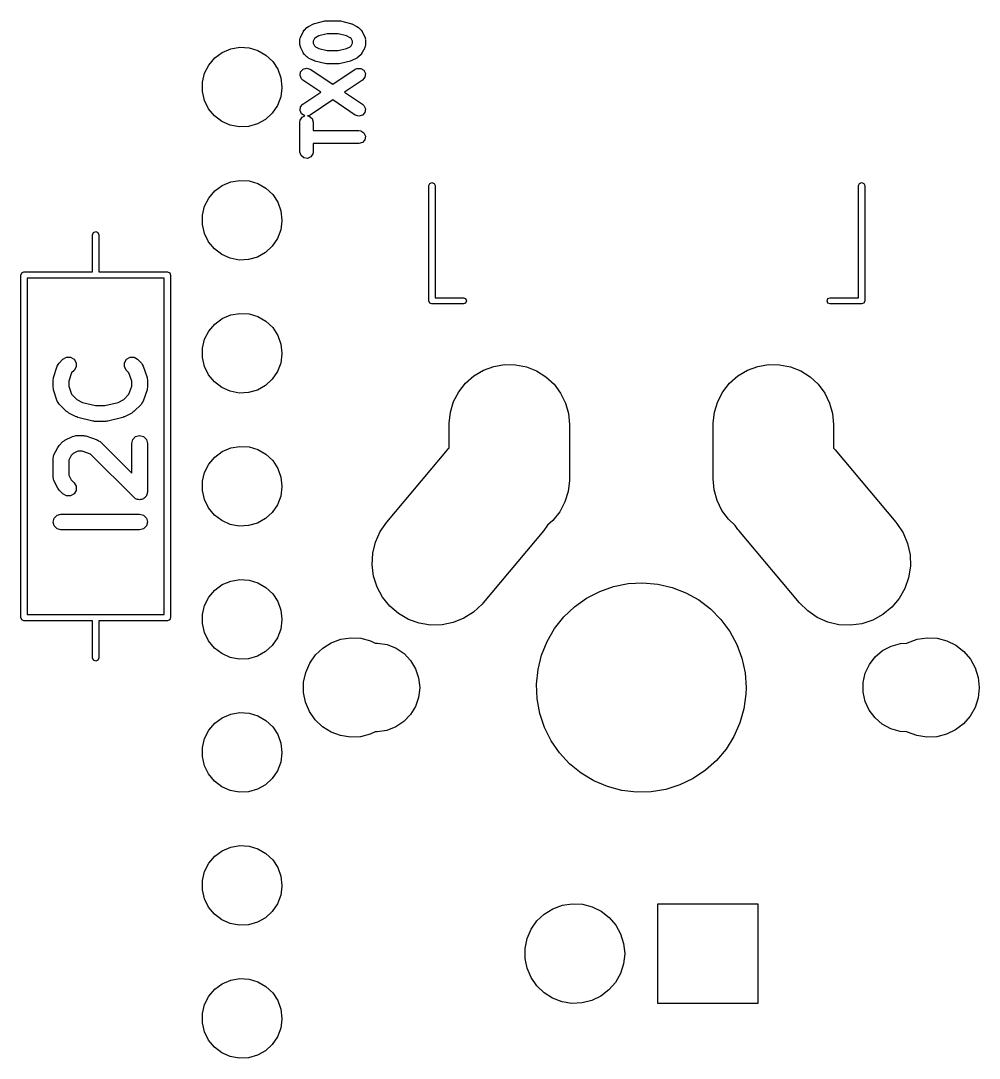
# Model space of a CAD drawing. Extents: x 0 to 132, y -20 to 105.
# Drawn here: x 54.05 to 72.35, y 85.27 to 105.07 of the extents above; entities that cross this region are included whole.
import ezdxf

# ---------------------------------------------------------------- set-up
doc = ezdxf.new("R2010")
doc.units = 0
doc.layers.add('BLACK', color=7, linetype='CONTINUOUS')

msp = doc.modelspace()

# ---------------------------------------------------------------- linework, layer by layer
at = {"layer": 'BLACK', "linetype": 'CONTINUOUS'}
for p, q in [((59.5457, 104.965), (59.641, 105.013)), ((59.641, 105.013), (59.6626, 105.02)), ((59.6626, 105.02), (59.6665, 105.022)), ((59.6665, 105.022), (59.857, 105.07)), ((59.857, 105.07), (59.8839, 105.072)), ((59.8839, 105.072), (59.8873, 105.073)), ((59.8873, 105.073), (60.1254, 105.073)), ((60.1254, 105.073), (60.1522, 105.069)), ((60.1522, 105.069), (60.1557, 105.07)), ((60.1557, 105.07), (60.3462, 105.022)), ((60.3462, 105.022), (60.3674, 105.013)), ((60.3674, 105.013), (60.3718, 105.013)), ((60.3718, 105.013), (60.467, 104.965)), ((59.3946, 104.766), (59.4422, 104.861)), ((59.4422, 104.861), (59.4627, 104.891)), ((59.4627, 104.891), (59.4646, 104.892)), ((59.4646, 104.892), (59.4656, 104.894)), ((59.4656, 104.894), (59.5132, 104.942)), ((59.5132, 104.942), (59.542, 104.963)), ((59.542, 104.963), (59.5441, 104.963)), ((59.5441, 104.963), (59.5457, 104.965)), ((59.7405, 104.783), (59.6757, 104.75)), ((59.9027, 104.823), (59.7405, 104.783)), ((60.11, 104.823), (59.9027, 104.823)), ((60.2723, 104.783), (60.11, 104.823)), ((60.3371, 104.75), (60.2723, 104.783)), ((60.467, 104.965), (60.4965, 104.944)), ((60.4965, 104.944), (60.4976, 104.943)), ((60.4976, 104.943), (60.4995, 104.942)), ((60.4995, 104.942), (60.5471, 104.894)), ((60.5471, 104.894), (60.5686, 104.865)), ((60.5686, 104.865), (60.5691, 104.863)), ((60.5691, 104.863), (60.5706, 104.861)), ((60.5706, 104.861), (60.6182, 104.766)), ((59.3814, 104.71), (59.3865, 104.746)), ((59.3814, 104.615), (59.3814, 104.71)), ((59.3845, 104.604), (59.3814, 104.615)), ((59.3833, 104.593), (59.3845, 104.604)), ((59.3946, 104.559), (59.3833, 104.593)), ((59.3865, 104.746), (59.3926, 104.755)), ((59.3926, 104.755), (59.3946, 104.766)), ((59.6567, 104.731), (59.6314, 104.681)), ((59.6314, 104.681), (59.6314, 104.645)), ((59.6314, 104.645), (59.6567, 104.594)), ((59.6757, 104.75), (59.6567, 104.731)), ((59.6567, 104.594), (59.6757, 104.575)), ((60.356, 104.731), (60.3371, 104.75)), ((60.3371, 104.575), (60.356, 104.594)), ((60.3814, 104.681), (60.356, 104.731)), ((60.356, 104.594), (60.3814, 104.645)), ((60.3814, 104.645), (60.3814, 104.681)), ((60.6182, 104.766), (60.6295, 104.732)), ((60.6314, 104.615), (60.6262, 104.58)), ((60.6295, 104.732), (60.6282, 104.721)), ((60.6282, 104.721), (60.6314, 104.71)), ((60.6314, 104.71), (60.6314, 104.615)), ((57.7563, 104.363), (57.8985, 104.467)), ((57.8985, 104.467), (58.0609, 104.536)), ((58.0609, 104.536), (58.2348, 104.566)), ((58.2348, 104.566), (58.4109, 104.555)), ((58.4109, 104.555), (58.5798, 104.504)), ((58.5798, 104.504), (58.7325, 104.416)), ((58.7325, 104.416), (58.8606, 104.294)), ((59.4422, 104.464), (59.3946, 104.559)), ((59.4437, 104.462), (59.4422, 104.464)), ((59.4441, 104.46), (59.4437, 104.462)), ((59.4656, 104.431), (59.4441, 104.46)), ((59.5132, 104.384), (59.4656, 104.431)), ((59.6757, 104.575), (59.7405, 104.542)), ((59.7405, 104.542), (59.9027, 104.502)), ((59.9027, 104.502), (60.11, 104.502)), ((60.11, 104.502), (60.2723, 104.542)), ((60.2723, 104.542), (60.3371, 104.575)), ((60.5471, 104.431), (60.4995, 104.384)), ((60.5482, 104.433), (60.5471, 104.431)), ((60.5501, 104.434), (60.5482, 104.433)), ((60.5706, 104.464), (60.5501, 104.434)), ((60.6182, 104.559), (60.5706, 104.464)), ((60.6202, 104.57), (60.6182, 104.559)), ((60.6262, 104.58), (60.6202, 104.57)), ((57.5618, 104.071), (57.6421, 104.228)), ((57.6421, 104.228), (57.7563, 104.363)), ((58.8606, 104.294), (58.9573, 104.147)), ((59.5152, 104.383), (59.5132, 104.384)), ((59.5163, 104.381), (59.5152, 104.383)), ((59.5457, 104.36), (59.5163, 104.381)), ((59.641, 104.313), (59.5457, 104.36)), ((59.6454, 104.312), (59.641, 104.313)), ((59.6665, 104.303), (59.6454, 104.312)), ((59.857, 104.256), (59.6665, 104.303)), ((59.8606, 104.256), (59.857, 104.256)), ((59.8873, 104.252), (59.8606, 104.256)), ((60.1254, 104.252), (59.8873, 104.252)), ((60.1289, 104.253), (60.1254, 104.252)), ((60.1557, 104.256), (60.1289, 104.253)), ((60.3462, 104.303), (60.1557, 104.256)), ((60.3501, 104.306), (60.3462, 104.303)), ((60.3718, 104.313), (60.3501, 104.306)), ((60.467, 104.36), (60.3718, 104.313)), ((60.4686, 104.362), (60.467, 104.36)), ((60.4708, 104.362), (60.4686, 104.362)), ((60.4995, 104.384), (60.4708, 104.362)), ((57.5198, 103.9), (57.5618, 104.071)), ((58.9573, 104.147), (59.0176, 103.981)), ((59.3823, 104.028), (59.3936, 104.098)), ((59.4104, 103.964), (59.3823, 104.028)), ((59.3936, 104.098), (59.4407, 104.15)), ((59.4407, 104.15), (59.5085, 104.169)), ((59.5085, 104.169), (59.5757, 104.148)), ((59.5757, 104.148), (60.0064, 103.86)), ((60.0064, 103.86), (60.437, 104.148)), ((60.437, 104.148), (60.4694, 104.163)), ((60.4694, 104.163), (60.5398, 104.164)), ((60.5398, 104.164), (60.5996, 104.127)), ((60.6209, 103.994), (60.5757, 103.94)), ((60.5996, 104.127), (60.6298, 104.063)), ((60.6298, 104.063), (60.6209, 103.994)), ((57.5185, 103.723), (57.5198, 103.9)), ((59.0379, 103.794), (59.0147, 103.619)), ((59.0176, 103.981), (59.038, 103.805)), ((59.038, 103.805), (59.0379, 103.794)), ((59.437, 103.94), (59.4104, 103.964)), ((59.781, 103.71), (59.437, 103.94)), ((60.5757, 103.94), (60.2317, 103.71)), ((57.5577, 103.551), (57.5185, 103.723)), ((59.0147, 103.619), (58.9519, 103.454)), ((59.437, 103.481), (59.781, 103.71)), ((60.2317, 103.71), (60.5757, 103.481)), ((57.6355, 103.393), (57.5577, 103.551)), ((58.9519, 103.454), (58.8528, 103.308)), ((59.3829, 103.357), (59.3918, 103.427)), ((59.3918, 103.427), (59.437, 103.481)), ((60.0064, 103.56), (59.5757, 103.273)), ((60.437, 103.273), (60.0064, 103.56)), ((60.5757, 103.481), (60.6024, 103.457)), ((60.6024, 103.457), (60.6304, 103.392)), ((57.7476, 103.256), (57.6355, 103.393)), ((57.8881, 103.15), (57.7476, 103.256)), ((58.8528, 103.308), (58.7228, 103.188)), ((59.4132, 103.294), (59.3829, 103.357)), ((59.3865, 103.174), (59.4247, 103.233)), ((59.473, 103.256), (59.4132, 103.294)), ((59.4247, 103.233), (59.4754, 103.257)), ((59.4754, 103.257), (59.473, 103.256)), ((59.5433, 103.258), (59.5256, 103.257)), ((59.5256, 103.257), (59.5584, 103.252)), ((59.5757, 103.273), (59.5433, 103.258)), ((59.5584, 103.252), (59.6116, 103.206)), ((59.6116, 103.206), (59.6314, 103.139)), ((60.5042, 103.252), (60.437, 103.273)), ((60.5721, 103.271), (60.5042, 103.252)), ((60.6191, 103.323), (60.5721, 103.271)), ((60.6304, 103.392), (60.6191, 103.323)), ((58.0494, 103.078), (57.8881, 103.15)), ((58.2228, 103.045), (58.0494, 103.078)), ((58.3991, 103.054), (58.2228, 103.045)), ((58.5688, 103.102), (58.3991, 103.054)), ((58.7228, 103.188), (58.5688, 103.102)), ((59.3814, 103.139), (59.3865, 103.174)), ((59.3814, 102.567), (59.3814, 103.139)), ((59.6314, 103.139), (59.6314, 102.978)), ((59.6314, 102.978), (60.5064, 102.978)), ((60.5064, 102.978), (60.5419, 102.973)), ((60.5419, 102.973), (60.601, 102.935)), ((60.601, 102.935), (60.6301, 102.871)), ((60.6301, 102.871), (60.62, 102.801)), ((60.5064, 102.728), (59.6314, 102.728)), ((59.6314, 102.728), (59.6314, 102.567)), ((60.5739, 102.748), (60.5064, 102.728)), ((60.62, 102.801), (60.5739, 102.748)), ((59.4012, 102.5), (59.3814, 102.567)), ((59.4543, 102.454), (59.4012, 102.5)), ((59.524, 102.444), (59.4543, 102.454)), ((59.5881, 102.473), (59.524, 102.444)), ((59.6262, 102.532), (59.5881, 102.473)), ((59.6314, 102.567), (59.6262, 102.532)), ((58.0609, 101.996), (58.2348, 102.026)), ((58.2348, 102.026), (58.4109, 102.015)), ((58.4109, 102.015), (58.5798, 101.964)), ((57.6421, 101.688), (57.7563, 101.823)), ((57.7563, 101.823), (57.8985, 101.927)), ((57.8985, 101.927), (58.0609, 101.996)), ((58.5798, 101.964), (58.7325, 101.876)), ((58.7325, 101.876), (58.8606, 101.754)), ((61.841, 101.925), (61.8586, 101.968)), ((61.841, 99.7255), (61.841, 101.925)), ((61.8586, 101.968), (61.901, 101.986)), ((61.901, 101.986), (61.9434, 101.968)), ((61.9434, 101.968), (61.961, 101.925)), ((61.961, 101.925), (61.961, 99.7855)), ((70.041, 101.925), (70.0586, 101.968)), ((70.041, 99.7855), (70.041, 101.925)), ((70.0586, 101.968), (70.101, 101.986)), ((70.101, 101.986), (70.1434, 101.968)), ((70.1434, 101.968), (70.161, 101.925)), ((70.161, 101.925), (70.161, 99.7255)), ((57.5618, 101.531), (57.6421, 101.688)), ((58.8606, 101.754), (58.9573, 101.607)), ((57.5198, 101.36), (57.5618, 101.531)), ((58.9573, 101.607), (59.0176, 101.441)), ((59.0176, 101.441), (59.038, 101.265)), ((57.5185, 101.183), (57.5198, 101.36)), ((59.0379, 101.254), (59.0147, 101.079)), ((59.038, 101.265), (59.0379, 101.254)), ((55.422, 100.987), (55.4396, 101.03)), ((55.4396, 101.03), (55.482, 101.047)), ((55.482, 101.047), (55.5244, 101.03)), ((55.5244, 101.03), (55.542, 100.987)), ((57.5577, 101.011), (57.5185, 101.183)), ((59.0147, 101.079), (58.9519, 100.914)), ((55.422, 100.277), (55.422, 100.987)), ((55.542, 100.987), (55.542, 100.277)), ((57.6355, 100.853), (57.5577, 101.011)), ((57.7476, 100.716), (57.6355, 100.853)), ((58.9519, 100.914), (58.8528, 100.768)), ((57.8881, 100.61), (57.7476, 100.716)), ((58.7228, 100.648), (58.5688, 100.562)), ((58.8528, 100.768), (58.7228, 100.648)), ((58.0494, 100.538), (57.8881, 100.61)), ((58.2228, 100.505), (58.0494, 100.538)), ((58.3991, 100.514), (58.2228, 100.505)), ((58.5688, 100.562), (58.3991, 100.514)), ((54.052, 100.218), (54.0696, 100.26)), ((54.0696, 100.26), (54.112, 100.277)), ((54.112, 100.277), (55.422, 100.277)), ((55.542, 100.277), (56.852, 100.277)), ((56.852, 100.277), (56.8944, 100.26)), ((56.8944, 100.26), (56.912, 100.218)), ((54.052, 93.6775), (54.052, 100.218)), ((56.792, 100.157), (54.172, 100.157)), ((54.172, 100.157), (54.172, 93.7375)), ((56.792, 93.7375), (56.792, 100.157)), ((56.912, 100.218), (56.912, 93.6775)), ((61.8586, 99.6831), (61.841, 99.7255)), ((61.901, 99.6655), (61.8586, 99.6831)), ((62.501, 99.6655), (61.901, 99.6655)), ((61.961, 99.7855), (62.501, 99.7855)), ((62.501, 99.7855), (62.5434, 99.7679)), ((62.5434, 99.6831), (62.501, 99.6655)), ((62.5434, 99.7679), (62.561, 99.7255)), ((62.561, 99.7255), (62.5434, 99.6831)), ((69.441, 99.7255), (69.4586, 99.7679)), ((69.4586, 99.6831), (69.441, 99.7255)), ((69.4586, 99.7679), (69.501, 99.7855)), ((69.501, 99.6655), (69.4586, 99.6831)), ((69.501, 99.7855), (70.041, 99.7855)), ((70.101, 99.6655), (69.501, 99.6655)), ((70.1434, 99.6831), (70.101, 99.6655)), ((70.161, 99.7255), (70.1434, 99.6831)), ((57.8985, 99.3874), (58.0609, 99.4565)), ((58.0609, 99.4565), (58.2348, 99.4864)), ((58.2348, 99.4864), (58.4109, 99.4755)), ((58.4109, 99.4755), (58.5798, 99.4243)), ((57.6421, 99.1483), (57.7563, 99.2828)), ((57.7563, 99.2828), (57.8985, 99.3874)), ((58.5798, 99.4243), (58.7325, 99.3357)), ((58.7325, 99.3357), (58.8606, 99.2143)), ((57.5618, 98.9911), (57.6421, 99.1483)), ((58.8606, 99.2143), (58.9573, 99.0667)), ((58.9573, 99.0667), (59.0176, 98.9008)), ((57.5198, 98.8197), (57.5618, 98.9911)), ((59.0176, 98.9008), (59.038, 98.7255)), ((54.8565, 98.6094), (54.9238, 98.6482)), ((54.9238, 98.6482), (55.0014, 98.6482)), ((55.0014, 98.6482), (55.0687, 98.6094)), ((56.0708, 98.6094), (56.1381, 98.6482)), ((56.1381, 98.6482), (56.2157, 98.6482)), ((56.2157, 98.6482), (56.283, 98.6094)), ((57.5185, 98.6432), (57.5198, 98.8197)), ((57.5577, 98.4711), (57.5185, 98.6432)), ((59.0379, 98.7135), (59.0147, 98.5386)), ((59.038, 98.7255), (59.0379, 98.7135)), ((54.6775, 98.265), (54.7489, 98.4793)), ((54.7489, 98.4793), (54.7679, 98.5081)), ((54.7679, 98.5081), (54.7851, 98.5379)), ((54.7851, 98.5379), (54.8565, 98.6094)), ((55.0687, 98.6094), (55.1075, 98.5421)), ((55.1075, 98.4645), (55.0687, 98.3972)), ((55.1075, 98.5421), (55.1075, 98.4645)), ((56.032, 98.5421), (56.0708, 98.6094)), ((56.032, 98.4645), (56.032, 98.5421)), ((56.0708, 98.3972), (56.032, 98.4645)), ((56.283, 98.6094), (56.3544, 98.5379)), ((56.3544, 98.5379), (56.3716, 98.5081)), ((56.3716, 98.5081), (56.3906, 98.4793)), ((56.3906, 98.4793), (56.4621, 98.265)), ((57.6355, 98.3127), (57.5577, 98.4711)), ((59.0147, 98.5386), (58.9519, 98.3736)), ((62.8809, 98.4002), (63.0784, 98.4731)), ((63.0784, 98.4731), (63.2858, 98.5087)), ((63.2858, 98.5087), (63.4962, 98.5059)), ((63.4962, 98.5059), (63.7026, 98.4649)), ((63.7026, 98.4649), (63.8981, 98.3869)), ((67.9209, 98.4002), (68.1184, 98.4731)), ((68.1184, 98.4731), (68.3258, 98.5087)), ((68.3258, 98.5087), (68.5362, 98.5059)), ((68.5362, 98.5059), (68.7426, 98.4649)), ((68.7426, 98.4649), (68.9381, 98.3869)), ((54.676, 98.2409), (54.6775, 98.265)), ((55.0223, 98.3508), (54.9698, 98.1932)), ((55.0687, 98.3972), (55.0223, 98.3508)), ((56.1172, 98.3508), (56.0708, 98.3972)), ((56.1698, 98.1932), (56.1172, 98.3508)), ((56.4621, 98.265), (56.4635, 98.2409)), ((57.7476, 98.1764), (57.6355, 98.3127)), ((58.9519, 98.3736), (58.8528, 98.2276)), ((62.5418, 98.1539), (62.7, 98.2926)), ((62.7, 98.2926), (62.8809, 98.4002)), ((63.8981, 98.3869), (64.0761, 98.2746)), ((64.0761, 98.2746), (64.2306, 98.1317)), ((67.5818, 98.1539), (67.74, 98.2926)), ((67.74, 98.2926), (67.9209, 98.4002)), ((68.9381, 98.3869), (69.1161, 98.2746)), ((69.1161, 98.2746), (69.2706, 98.1317)), ((54.6698, 98.2176), (54.676, 98.2409)), ((54.6698, 98.0747), (54.6698, 98.2176)), ((54.676, 98.0514), (54.6698, 98.0747)), ((54.6775, 98.0273), (54.676, 98.0514)), ((54.9698, 98.1932), (54.9698, 98.0991)), ((54.9698, 98.0991), (55.0223, 97.9415)), ((56.1172, 97.9415), (56.1698, 98.0991)), ((56.1698, 98.0991), (56.1698, 98.1932)), ((56.4635, 98.0514), (56.4621, 98.0273)), ((56.4635, 98.2409), (56.4698, 98.2176)), ((56.4698, 98.0747), (56.4635, 98.0514)), ((56.4698, 98.2176), (56.4698, 98.0747)), ((57.8881, 98.0696), (57.7476, 98.1764)), ((58.0494, 97.998), (57.8881, 98.0696)), ((58.7228, 98.1082), (58.5688, 98.022)), ((58.8528, 98.2276), (58.7228, 98.1082)), ((62.4115, 97.9886), (62.5418, 98.1539)), ((64.2306, 98.1317), (64.3565, 97.9631)), ((67.4515, 97.9886), (67.5818, 98.1539)), ((69.2706, 98.1317), (69.3965, 97.9631)), ((54.7489, 97.813), (54.6775, 98.0273)), ((55.0223, 97.9415), (55.1229, 97.8409)), ((56.0166, 97.8409), (56.1172, 97.9415)), ((56.4621, 98.0273), (56.3906, 97.813)), ((58.2228, 97.9654), (58.0494, 97.998)), ((58.3991, 97.9735), (58.2228, 97.9654)), ((58.5688, 98.022), (58.3991, 97.9735)), ((62.3135, 97.8023), (62.4115, 97.9886)), ((64.3565, 97.9631), (64.4496, 97.7744)), ((67.3535, 97.8023), (67.4515, 97.9886)), ((69.3965, 97.9631), (69.4896, 97.7744)), ((54.7679, 97.7842), (54.7489, 97.813)), ((54.7851, 97.7544), (54.7679, 97.7842)), ((54.928, 97.6115), (54.7851, 97.7544)), ((55.1229, 97.8409), (55.2293, 97.7877)), ((55.2293, 97.7877), (55.4811, 97.7247)), ((55.4811, 97.7247), (55.6584, 97.7247)), ((55.6584, 97.7247), (55.9103, 97.7877)), ((55.9103, 97.7877), (56.0166, 97.8409)), ((56.3544, 97.7544), (56.2115, 97.6115)), ((56.3716, 97.7842), (56.3544, 97.7544)), ((56.3906, 97.813), (56.3716, 97.7842)), ((62.2511, 97.6013), (62.3135, 97.8023)), ((64.4496, 97.7744), (64.5067, 97.5718)), ((67.2911, 97.6013), (67.3535, 97.8023)), ((69.4896, 97.7744), (69.5467, 97.5718)), ((54.9489, 97.5994), (54.928, 97.6115)), ((54.967, 97.5834), (54.9489, 97.5994)), ((55.1098, 97.512), (54.967, 97.5834)), ((55.126, 97.5087), (55.1098, 97.512)), ((55.1405, 97.5006), (55.126, 97.5087)), ((55.4262, 97.4292), (55.1405, 97.5006)), ((55.999, 97.5006), (55.7133, 97.4292)), ((56.0135, 97.5087), (55.999, 97.5006)), ((56.0297, 97.512), (56.0135, 97.5087)), ((56.1725, 97.5834), (56.0297, 97.512)), ((56.1906, 97.5994), (56.1725, 97.5834)), ((56.2115, 97.6115), (56.1906, 97.5994)), ((62.2264, 97.3924), (62.2511, 97.6013)), ((64.5067, 97.5718), (64.526, 97.3622)), ((67.2664, 97.3924), (67.2911, 97.6013)), ((69.5467, 97.5718), (69.566, 97.3622)), ((55.4447, 97.4295), (55.4262, 97.4292)), ((55.4626, 97.4247), (55.4447, 97.4295)), ((55.6769, 97.4247), (55.4626, 97.4247)), ((55.6948, 97.4295), (55.6769, 97.4247)), ((55.7133, 97.4292), (55.6948, 97.4295)), ((62.226, 97.3622), (62.2264, 97.3924)), ((62.226, 96.9142), (62.226, 97.3622)), ((64.526, 97.3622), (64.526, 96.3253)), ((67.266, 97.3622), (67.2664, 97.3924)), ((67.266, 96.3252), (67.266, 97.3622)), ((69.566, 97.3622), (69.566, 96.9113)), ((54.8775, 97.05), (54.8955, 97.066)), ((54.8955, 97.066), (55.0384, 97.1375)), ((55.0384, 97.1375), (55.0722, 97.1444)), ((55.0722, 97.1444), (55.1055, 97.1533)), ((55.1055, 97.1533), (55.2483, 97.1533)), ((55.2483, 97.1533), (55.2717, 97.147)), ((55.2717, 97.147), (55.2958, 97.1456)), ((55.2958, 97.1456), (55.51, 97.0742)), ((55.51, 97.0742), (55.5388, 97.0552)), ((56.1698, 97.0033), (56.1899, 97.0783)), ((56.1899, 97.0783), (56.2448, 97.1332)), ((56.2448, 97.1332), (56.3198, 97.1533)), ((56.3198, 97.1533), (56.3948, 97.1332)), ((56.3948, 97.1332), (56.4497, 97.0783)), ((56.4497, 97.0783), (56.4698, 97.0033)), ((54.6856, 96.7847), (54.757, 96.9275)), ((54.757, 96.9275), (54.773, 96.9456)), ((54.773, 96.9456), (54.7851, 96.9665)), ((54.7851, 96.9665), (54.8565, 97.0379)), ((54.8565, 97.0379), (54.8775, 97.05)), ((55.5388, 97.0552), (55.5687, 97.0379)), ((55.5687, 97.0379), (56.1698, 96.4369)), ((56.1698, 96.4369), (56.1698, 97.0033)), ((56.4698, 97.0033), (56.4698, 96.0747)), ((57.8985, 96.8474), (58.0609, 96.9165)), ((58.0609, 96.9165), (58.2348, 96.9464)), ((58.2348, 96.9464), (58.4109, 96.9355)), ((58.4109, 96.9355), (58.5798, 96.8843)), ((58.5798, 96.8843), (58.7325, 96.7957)), ((61.0382, 95.5019), (62.1952, 96.8808)), ((62.1952, 96.8808), (62.2157, 96.9046)), ((62.2157, 96.9046), (62.226, 96.9142)), ((69.566, 96.9113), (69.5968, 96.8808)), ((69.5968, 96.8808), (70.7538, 95.5019)), ((54.6698, 96.7176), (54.6787, 96.7509)), ((54.6698, 96.3604), (54.6698, 96.7176)), ((54.6787, 96.7509), (54.6856, 96.7847)), ((55.0145, 96.7716), (54.9698, 96.6822)), ((54.9698, 96.6822), (54.9698, 96.3959)), ((55.0515, 96.8086), (55.0145, 96.7716)), ((55.1409, 96.8533), (55.0515, 96.8086)), ((55.224, 96.8533), (55.1409, 96.8533)), ((55.3816, 96.8008), (55.224, 96.8533)), ((56.2137, 95.9687), (55.3816, 96.8008)), ((57.6421, 96.6083), (57.7563, 96.7428)), ((57.7563, 96.7428), (57.8985, 96.8474)), ((58.7325, 96.7957), (58.8606, 96.6743)), ((58.8606, 96.6743), (58.9573, 96.5267)), ((57.5618, 96.4511), (57.6421, 96.6083)), ((58.9573, 96.5267), (59.0176, 96.3608)), ((54.6787, 96.3271), (54.6698, 96.3604)), ((54.6856, 96.2934), (54.6787, 96.3271)), ((54.757, 96.1505), (54.6856, 96.2934)), ((54.9698, 96.3959), (55.0145, 96.3064)), ((55.0145, 96.3064), (55.0687, 96.2522)), ((57.5185, 96.1032), (57.5198, 96.2797)), ((57.5198, 96.2797), (57.5618, 96.4511)), ((59.0176, 96.3608), (59.038, 96.1855)), ((64.5256, 96.2951), (64.5009, 96.0862)), ((64.526, 96.3253), (64.5256, 96.2951)), ((67.2853, 96.1157), (67.266, 96.3252)), ((54.773, 96.1324), (54.757, 96.1505)), ((54.7851, 96.1115), (54.773, 96.1324)), ((54.8565, 96.0401), (54.7851, 96.1115)), ((55.0687, 96.2522), (55.1075, 96.185)), ((55.1075, 96.1073), (55.0687, 96.0401)), ((55.1075, 96.185), (55.1075, 96.1073)), ((56.4698, 96.0747), (56.4646, 96.0556)), ((57.5577, 95.9311), (57.5185, 96.1032)), ((59.0379, 96.1735), (59.0147, 95.9986)), ((59.038, 96.1855), (59.0379, 96.1735)), ((64.5009, 96.0862), (64.4385, 95.8852)), ((67.3424, 95.9131), (67.2853, 96.1157)), ((54.9238, 96.0013), (54.8565, 96.0401)), ((55.0014, 96.0013), (54.9238, 96.0013)), ((55.0687, 96.0401), (55.0014, 96.0013)), ((56.2308, 95.9588), (56.2137, 95.9687)), ((56.2448, 95.9448), (56.2308, 95.9588)), ((56.2638, 95.9397), (56.2448, 95.9448)), ((56.2809, 95.9298), (56.2638, 95.9397)), ((56.3007, 95.9298), (56.2809, 95.9298)), ((56.3198, 95.9247), (56.3007, 95.9298)), ((56.3388, 95.9298), (56.3198, 95.9247)), ((56.3586, 95.9298), (56.3388, 95.9298)), ((56.3757, 95.9397), (56.3586, 95.9298)), ((56.3948, 95.9448), (56.3757, 95.9397)), ((56.4087, 95.9588), (56.3948, 95.9448)), ((56.4258, 95.9687), (56.4087, 95.9588)), ((56.4357, 95.9858), (56.4258, 95.9687)), ((56.4497, 95.9997), (56.4357, 95.9858)), ((56.4548, 96.0188), (56.4497, 95.9997)), ((56.4646, 96.0359), (56.4548, 96.0188)), ((56.4646, 96.0556), (56.4646, 96.0359)), ((57.6355, 95.7727), (57.5577, 95.9311)), ((59.0147, 95.9986), (58.9519, 95.8336)), ((64.4385, 95.8852), (64.3405, 95.6989)), ((67.4355, 95.7244), (67.3424, 95.9131)), ((57.7476, 95.6364), (57.6355, 95.7727)), ((58.8528, 95.6876), (58.7228, 95.5682)), ((58.9519, 95.8336), (58.8528, 95.6876)), ((64.3405, 95.6989), (64.2102, 95.5336)), ((67.5614, 95.5557), (67.4355, 95.7244)), ((54.6698, 95.5033), (54.6899, 95.5783)), ((54.6899, 95.4283), (54.6698, 95.5033)), ((54.6899, 95.5783), (54.7448, 95.6332)), ((54.7448, 95.6332), (54.8198, 95.6533)), ((54.8198, 95.6533), (56.3198, 95.6533)), ((56.3198, 95.6533), (56.3948, 95.6332)), ((56.3948, 95.6332), (56.4497, 95.5783)), ((56.4497, 95.5783), (56.4698, 95.5033)), ((56.4698, 95.5033), (56.4497, 95.4283)), ((57.8881, 95.5296), (57.7476, 95.6364)), ((58.0494, 95.458), (57.8881, 95.5296)), ((58.5688, 95.482), (58.3991, 95.4335)), ((58.7228, 95.5682), (58.5688, 95.482)), ((60.913, 95.3214), (61.0382, 95.5019)), ((64.2102, 95.5336), (64.106, 95.4423)), ((67.689, 95.4378), (67.5614, 95.5557)), ((70.7538, 95.5019), (70.7737, 95.4776)), ((70.7737, 95.4776), (70.8941, 95.2939)), ((54.7448, 95.3734), (54.6899, 95.4283)), ((54.8198, 95.3533), (54.7448, 95.3734)), ((56.3198, 95.3533), (54.8198, 95.3533)), ((56.3948, 95.3734), (56.3198, 95.3533)), ((56.4497, 95.4283), (56.3948, 95.3734)), ((58.2228, 95.4254), (58.0494, 95.458)), ((58.3991, 95.4335), (58.2228, 95.4254)), ((60.8228, 95.1212), (60.913, 95.3214)), ((64.0337, 95.3381), (62.8767, 93.9592)), ((64.106, 95.4423), (64.0337, 95.3381)), ((67.7384, 95.3624), (67.689, 95.4378)), ((67.7583, 95.3381), (67.7384, 95.3624)), ((68.9153, 93.9592), (67.7583, 95.3381)), ((70.8941, 95.2939), (70.979, 95.0914)), ((60.7706, 94.9079), (60.8228, 95.1212)), ((70.979, 95.0914), (71.0256, 94.8768)), ((60.7582, 94.6887), (60.7706, 94.9079)), ((60.7859, 94.4708), (60.7582, 94.6887)), ((71.0256, 94.8768), (71.0323, 94.6573)), ((71.0323, 94.6573), (70.9989, 94.4402)), ((57.7563, 94.2028), (57.8985, 94.3074)), ((57.8985, 94.3074), (58.0609, 94.3765)), ((58.0609, 94.3765), (58.2348, 94.4064)), ((58.2348, 94.4064), (58.4109, 94.3955)), ((58.4109, 94.3955), (58.5798, 94.3443)), ((58.5798, 94.3443), (58.7325, 94.2557)), ((60.8528, 94.2617), (60.7859, 94.4708)), ((65.3683, 94.2729), (65.6453, 94.328)), ((65.6453, 94.328), (65.9274, 94.3435)), ((65.9274, 94.3435), (66.2089, 94.3191)), ((66.2089, 94.3191), (66.4841, 94.2553)), ((70.9989, 94.4402), (70.9265, 94.2329)), ((57.6421, 94.0683), (57.7563, 94.2028)), ((58.7325, 94.2557), (58.8606, 94.1343)), ((58.8606, 94.1343), (58.9573, 93.9867)), ((60.9568, 94.0682), (60.8528, 94.2617)), ((64.851, 94.049), (65.1017, 94.1793)), ((65.1017, 94.1793), (65.3683, 94.2729)), ((66.4841, 94.2553), (66.7476, 94.1534)), ((66.7476, 94.1534), (66.994, 94.0154)), ((70.9265, 94.2329), (70.8175, 94.0422)), ((57.5198, 93.7397), (57.5618, 93.9111)), ((57.5618, 93.9111), (57.6421, 94.0683)), ((58.9573, 93.9867), (59.0176, 93.8208)), ((61.0942, 93.897), (60.9568, 94.0682)), ((61.2606, 93.7536), (61.0942, 93.897)), ((62.8562, 93.9354), (62.6962, 93.7849)), ((62.8767, 93.9592), (62.8562, 93.9354)), ((64.6212, 93.8848), (64.851, 94.049)), ((66.994, 94.0154), (67.2186, 93.844)), ((69.0713, 93.8046), (68.9153, 93.9592)), ((70.8175, 94.0422), (70.6756, 93.8746)), ((54.172, 93.7375), (56.792, 93.7375)), ((57.5185, 93.5632), (57.5198, 93.7397)), ((59.0176, 93.8208), (59.038, 93.6455)), ((61.4503, 93.643), (61.2606, 93.7536)), ((62.6962, 93.7849), (62.5115, 93.6661)), ((64.4167, 93.6898), (64.6212, 93.8848)), ((67.2186, 93.844), (67.4168, 93.6426)), ((69.2528, 93.681), (69.0713, 93.8046)), ((70.5056, 93.7357), (70.3131, 93.6301)), ((70.6756, 93.8746), (70.5056, 93.7357)), ((54.0696, 93.6351), (54.052, 93.6775)), ((54.052, 93.6775), (54.052, 93.6775)), ((54.112, 93.6175), (54.0696, 93.6351)), ((55.422, 93.6175), (54.112, 93.6175)), ((55.422, 92.9075), (55.422, 93.6175)), ((56.852, 93.6175), (55.542, 93.6175)), ((55.542, 93.6175), (55.542, 92.9075)), ((56.8944, 93.6351), (56.852, 93.6175)), ((56.912, 93.6775), (56.8944, 93.6351)), ((57.5577, 93.3911), (57.5185, 93.5632)), ((59.0379, 93.6335), (59.0147, 93.4586)), ((59.038, 93.6455), (59.0379, 93.6335)), ((61.657, 93.5688), (61.4503, 93.643)), ((61.8737, 93.5335), (61.657, 93.5688)), ((62.0933, 93.5383), (61.8737, 93.5335)), ((62.3083, 93.583), (62.0933, 93.5383)), ((62.5115, 93.6661), (62.3083, 93.583)), ((64.2418, 93.4679), (64.4167, 93.6898)), ((67.4168, 93.6426), (67.5847, 93.4154)), ((69.4538, 93.5926), (69.2528, 93.681)), ((69.6675, 93.5422), (69.4538, 93.5926)), ((69.8869, 93.5317), (69.6675, 93.5422)), ((70.1045, 93.5613), (69.8869, 93.5317)), ((70.3131, 93.6301), (70.1045, 93.5613)), ((57.6355, 93.2327), (57.5577, 93.3911)), ((59.0147, 93.4586), (58.9519, 93.2936)), ((64.0999, 93.2236), (64.2418, 93.4679)), ((67.5847, 93.4154), (67.7188, 93.1668)), ((57.7476, 93.0964), (57.6355, 93.2327)), ((57.8881, 92.9896), (57.7476, 93.0964)), ((58.8528, 93.1476), (58.7228, 93.0282)), ((58.9519, 93.2936), (58.8528, 93.1476)), ((59.6769, 92.9645), (59.8164, 93.0964)), ((59.8164, 93.0964), (59.9795, 93.1976)), ((59.9795, 93.1976), (60.1597, 93.2639)), ((60.1597, 93.2639), (60.3496, 93.2926)), ((60.3496, 93.2926), (60.5413, 93.2826)), ((60.5413, 93.2826), (60.7271, 93.2342)), ((60.7271, 93.2342), (60.8169, 93.19)), ((60.8169, 93.19), (60.8634, 93.1924)), ((60.8634, 93.1924), (61.0446, 93.1624)), ((61.0446, 93.1624), (61.2151, 93.0943)), ((63.9939, 92.9618), (64.0999, 93.2236)), ((67.7188, 93.1668), (67.8166, 92.9017)), ((70.5007, 93.0484), (70.6631, 93.1341)), ((70.6631, 93.1341), (70.8401, 93.1828)), ((70.8401, 93.1828), (70.9664, 93.1894)), ((70.9664, 93.1894), (70.9795, 93.1976)), ((70.9795, 93.1976), (71.1597, 93.2639)), ((71.1597, 93.2639), (71.3496, 93.2926)), ((71.3496, 93.2926), (71.5413, 93.2826)), ((71.5413, 93.2826), (71.7271, 93.2342)), ((71.7271, 93.2342), (71.8994, 93.1494)), ((71.8994, 93.1494), (72.0511, 93.0317)), ((55.4396, 92.8651), (55.422, 92.9075)), ((55.542, 92.9075), (55.5244, 92.8651)), ((58.0494, 92.918), (57.8881, 92.9896)), ((58.2228, 92.8854), (58.0494, 92.918)), ((58.5688, 92.942), (58.3991, 92.8935)), ((58.7228, 93.0282), (58.5688, 92.942)), ((59.5667, 92.8072), (59.6769, 92.9645)), ((61.2151, 93.0943), (61.3669, 92.9911)), ((61.3669, 92.9911), (61.493, 92.8577)), ((63.9258, 92.6876), (63.9939, 92.9618)), ((67.8166, 92.9017), (67.876, 92.6256)), ((70.2489, 92.7841), (70.3605, 92.9299)), ((70.3605, 92.9299), (70.5007, 93.0484)), ((72.0511, 93.0317), (72.1761, 92.8859)), ((55.482, 92.8475), (55.4396, 92.8651)), ((55.5244, 92.8651), (55.482, 92.8475)), ((58.3991, 92.8935), (58.2228, 92.8854)), ((59.4905, 92.631), (59.5667, 92.8072)), ((61.493, 92.8577), (61.5876, 92.7003)), ((61.5876, 92.7003), (61.6462, 92.5263)), ((70.1713, 92.6177), (70.2489, 92.7841)), ((72.1761, 92.8859), (72.2692, 92.718)), ((72.2692, 92.718), (72.3266, 92.5348)), ((59.4512, 92.4431), (59.4905, 92.631)), ((61.6462, 92.5263), (61.666, 92.3438)), ((63.897, 92.4066), (63.9258, 92.6876)), ((67.876, 92.6256), (67.896, 92.3438)), ((70.1313, 92.4385), (70.1713, 92.6177)), ((72.3266, 92.5348), (72.346, 92.3438)), ((59.4505, 92.251), (59.4512, 92.4431)), ((61.666, 92.3378), (61.6449, 92.1554)), ((61.666, 92.3438), (61.666, 92.3378)), ((63.9081, 92.1243), (63.897, 92.4066)), ((67.896, 92.3438), (67.8921, 92.2182)), ((70.1307, 92.2549), (70.1313, 92.4385)), ((72.346, 92.3371), (72.3252, 92.1462)), ((72.346, 92.3438), (72.346, 92.3371)), ((59.4885, 92.0628), (59.4505, 92.251)), ((61.6449, 92.1554), (61.5851, 91.9818)), ((63.9588, 91.8464), (63.9081, 92.1243)), ((67.8921, 92.2182), (67.8544, 91.9382)), ((70.1695, 92.0754), (70.1307, 92.2549)), ((72.3252, 92.1462), (72.2665, 91.9634)), ((59.5635, 91.8861), (59.4885, 92.0628)), ((61.5851, 91.9818), (61.4894, 91.8251)), ((67.8544, 91.9382), (67.7778, 91.6663)), ((70.2459, 91.9085), (70.1695, 92.0754)), ((70.3564, 91.7619), (70.2459, 91.9085)), ((72.2665, 91.9634), (72.1723, 91.7961)), ((57.7563, 91.6628), (57.8985, 91.7674)), ((57.8985, 91.7674), (58.0609, 91.8365)), ((58.0609, 91.8365), (58.2348, 91.8664)), ((58.2348, 91.8664), (58.4109, 91.8555)), ((58.4109, 91.8555), (58.5798, 91.8043)), ((58.5798, 91.8043), (58.7325, 91.7157)), ((58.7325, 91.7157), (58.8606, 91.5943)), ((59.6725, 91.728), (59.5635, 91.8861)), ((59.8111, 91.5951), (59.6725, 91.728)), ((61.4894, 91.8251), (61.3624, 91.6926)), ((64.0482, 91.5784), (63.9588, 91.8464)), ((70.4958, 91.6424), (70.3564, 91.7619)), ((72.1723, 91.7961), (72.0463, 91.6512)), ((57.5618, 91.3711), (57.6421, 91.5283)), ((57.6421, 91.5283), (57.7563, 91.6628)), ((58.8606, 91.5943), (58.9573, 91.4467)), ((59.9736, 91.4928), (59.8111, 91.5951)), ((61.0389, 91.5235), (60.8575, 91.4948)), ((61.2098, 91.5905), (61.0389, 91.5235)), ((61.3624, 91.6926), (61.2098, 91.5905)), ((64.1745, 91.3257), (64.0482, 91.5784)), ((67.7778, 91.6663), (67.6635, 91.4079)), ((70.6576, 91.5556), (70.4958, 91.6424)), ((70.8342, 91.5057), (70.6576, 91.5556)), ((71.8938, 91.5346), (71.7209, 91.451)), ((72.0463, 91.6512), (71.8938, 91.5346)), ((57.5198, 91.1997), (57.5618, 91.3711)), ((58.9573, 91.4467), (59.0176, 91.2808)), ((60.1533, 91.4253), (59.9736, 91.4928)), ((60.343, 91.3952), (60.1533, 91.4253)), ((60.5348, 91.4039), (60.343, 91.3952)), ((60.7209, 91.451), (60.5348, 91.4039)), ((60.8164, 91.4972), (60.7209, 91.451)), ((60.8575, 91.4948), (60.8164, 91.4972)), ((64.3351, 91.0933), (64.1745, 91.3257)), ((67.6635, 91.4079), (67.514, 91.1682)), ((70.9656, 91.4978), (70.8342, 91.5057)), ((70.9736, 91.4928), (70.9656, 91.4978)), ((71.1533, 91.4253), (70.9736, 91.4928)), ((71.343, 91.3952), (71.1533, 91.4253)), ((71.5348, 91.4039), (71.343, 91.3952)), ((71.7209, 91.451), (71.5348, 91.4039)), ((57.5185, 91.0232), (57.5198, 91.1997)), ((59.0176, 91.2808), (59.038, 91.1055)), ((67.514, 91.1682), (67.3323, 90.9519)), ((57.5577, 90.8511), (57.5185, 91.0232)), ((59.0147, 90.9186), (58.9519, 90.7536)), ((59.0379, 91.0935), (59.0147, 90.9186)), ((59.038, 91.1055), (59.0379, 91.0935)), ((64.5269, 90.8858), (64.3351, 91.0933)), ((67.3323, 90.9519), (67.1218, 90.7634)), ((57.6355, 90.6927), (57.5577, 90.8511)), ((58.9519, 90.7536), (58.8528, 90.6076)), ((64.746, 90.7075), (64.5269, 90.8858)), ((67.1218, 90.7634), (66.8869, 90.6065)), ((57.7476, 90.5564), (57.6355, 90.6927)), ((57.8881, 90.4496), (57.7476, 90.5564)), ((58.8528, 90.6076), (58.7228, 90.4882)), ((64.988, 90.5617), (64.746, 90.7075)), ((65.2482, 90.4516), (64.988, 90.5617)), ((66.8869, 90.6065), (66.6322, 90.4842)), ((58.0494, 90.378), (57.8881, 90.4496)), ((58.2228, 90.3454), (58.0494, 90.378)), ((58.3991, 90.3535), (58.2228, 90.3454)), ((58.5688, 90.402), (58.3991, 90.3535)), ((58.7228, 90.4882), (58.5688, 90.402)), ((65.5212, 90.3792), (65.2482, 90.4516)), ((65.8018, 90.346), (65.5212, 90.3792)), ((66.0842, 90.3526), (65.8018, 90.346)), ((66.3629, 90.399), (66.0842, 90.3526)), ((66.6322, 90.4842), (66.3629, 90.399)), ((57.7563, 89.1228), (57.8985, 89.2274)), ((57.8985, 89.2274), (58.0609, 89.2965)), ((58.0609, 89.2965), (58.2348, 89.3264)), ((58.2348, 89.3264), (58.4109, 89.3155)), ((58.4109, 89.3155), (58.5798, 89.2643)), ((58.5798, 89.2643), (58.7325, 89.1757)), ((58.7325, 89.1757), (58.8606, 89.0543)), ((57.5618, 88.8311), (57.6421, 88.9883)), ((57.6421, 88.9883), (57.7563, 89.1228)), ((58.8606, 89.0543), (58.9573, 88.9067)), ((57.5198, 88.6597), (57.5618, 88.8311)), ((58.9573, 88.9067), (59.0176, 88.7408)), ((59.0176, 88.7408), (59.038, 88.5655)), ((57.5185, 88.4832), (57.5198, 88.6597)), ((59.0379, 88.5535), (59.0147, 88.3786)), ((59.038, 88.5655), (59.0379, 88.5535)), ((57.5577, 88.3111), (57.5185, 88.4832)), ((59.0147, 88.3786), (58.9519, 88.2136)), ((57.6355, 88.1527), (57.5577, 88.3111)), ((57.7476, 88.0164), (57.6355, 88.1527)), ((58.9519, 88.2136), (58.8528, 88.0676)), ((64.2085, 88.1199), (64.3891, 88.1863)), ((64.3891, 88.1863), (64.5795, 88.2151)), ((64.5795, 88.2151), (64.7717, 88.205)), ((64.7717, 88.205), (64.958, 88.1565)), ((64.958, 88.1565), (65.1307, 88.0715)), ((66.2135, 86.3113), (66.2135, 88.2163)), ((66.2135, 88.2163), (68.1185, 88.2163)), ((68.1185, 88.2163), (68.1185, 86.3113)), ((57.8881, 87.9096), (57.7476, 88.0164)), ((58.7228, 87.9482), (58.5688, 87.862)), ((58.8528, 88.0676), (58.7228, 87.9482)), ((63.905, 87.8861), (64.0448, 88.0184)), ((64.0448, 88.0184), (64.2085, 88.1199)), ((65.1307, 88.0715), (65.2829, 87.9535)), ((65.2829, 87.9535), (65.4081, 87.8074)), ((58.0494, 87.838), (57.8881, 87.9096)), ((58.2228, 87.8054), (58.0494, 87.838)), ((58.3991, 87.8135), (58.2228, 87.8054)), ((58.5688, 87.862), (58.3991, 87.8135)), ((63.7945, 87.7284), (63.905, 87.8861)), ((65.4081, 87.8074), (65.5015, 87.639)), ((63.6787, 87.3633), (63.7181, 87.5518)), ((63.7181, 87.5518), (63.7945, 87.7284)), ((65.5015, 87.639), (65.559, 87.4553)), ((63.678, 87.1708), (63.6787, 87.3633)), ((65.559, 87.4553), (65.5785, 87.2638)), ((63.7161, 86.9821), (63.678, 87.1708)), ((65.5785, 87.2571), (65.5577, 87.0657)), ((65.5785, 87.2638), (65.5785, 87.2571)), ((63.7913, 86.8049), (63.7161, 86.9821)), ((65.5577, 87.0657), (65.4988, 86.8824)), ((58.0609, 86.7565), (58.2348, 86.7864)), ((58.2348, 86.7864), (58.4109, 86.7755)), ((58.4109, 86.7755), (58.5798, 86.7243)), ((63.9006, 86.6464), (63.7913, 86.8049)), ((65.4988, 86.8824), (65.4043, 86.7147)), ((57.6421, 86.4483), (57.7563, 86.5828)), ((57.7563, 86.5828), (57.8985, 86.6874)), ((57.8985, 86.6874), (58.0609, 86.7565)), ((58.5798, 86.7243), (58.7325, 86.6357)), ((58.7325, 86.6357), (58.8606, 86.5143)), ((64.0396, 86.5132), (63.9006, 86.6464)), ((65.278, 86.5694), (65.1251, 86.4525)), ((65.4043, 86.7147), (65.278, 86.5694)), ((57.5618, 86.2911), (57.6421, 86.4483)), ((58.8606, 86.5143), (58.9573, 86.3667)), ((58.9573, 86.3667), (59.0176, 86.2008)), ((64.2025, 86.4106), (64.0396, 86.5132)), ((64.3827, 86.3429), (64.2025, 86.4106)), ((64.9518, 86.3687), (64.7651, 86.3215)), ((65.1251, 86.4525), (64.9518, 86.3687)), ((57.5198, 86.1197), (57.5618, 86.2911)), ((59.0176, 86.2008), (59.038, 86.0255)), ((64.5728, 86.3127), (64.3827, 86.3429)), ((64.7651, 86.3215), (64.5728, 86.3127)), ((68.1185, 86.3113), (66.2135, 86.3113)), ((57.5185, 85.9432), (57.5198, 86.1197)), ((59.0379, 86.0135), (59.0147, 85.8386)), ((59.038, 86.0255), (59.0379, 86.0135)), ((57.5577, 85.7711), (57.5185, 85.9432)), ((57.6355, 85.6127), (57.5577, 85.7711)), ((59.0147, 85.8386), (58.9519, 85.6736)), ((57.7476, 85.4764), (57.6355, 85.6127)), ((58.9519, 85.6736), (58.8528, 85.5276)), ((57.8881, 85.3696), (57.7476, 85.4764)), ((58.7228, 85.4082), (58.5688, 85.322)), ((58.8528, 85.5276), (58.7228, 85.4082)), ((58.0494, 85.298), (57.8881, 85.3696)), ((58.2228, 85.2654), (58.0494, 85.298)), ((58.3991, 85.2735), (58.2228, 85.2654)), ((58.5688, 85.322), (58.3991, 85.2735))]:
    msp.add_line(p, q, dxfattribs=at)

doc.saveas('drawing.dxf')
